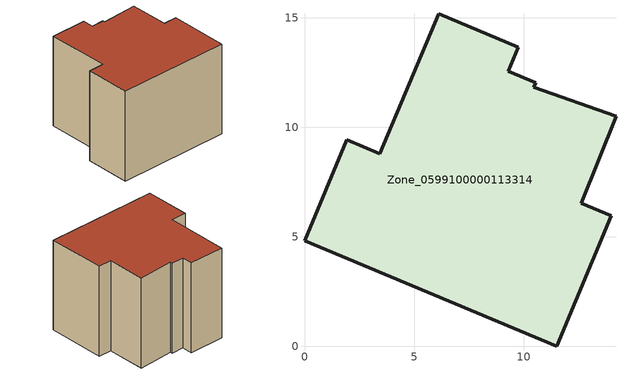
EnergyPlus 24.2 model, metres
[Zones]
Zone_0599100000113314
 floor ground (C_G): 11.51,0 0,4.82 1.92,9.42 3.44,8.78 6.12,15.18 9.76,13.65 9.3,12.54 10.55,12.02 10.47,11.81 14.21,10.49 12.62,6.53 14,5.95 z0
 wall outside (C_F): 0,4.82 11.51,0 14,5.95 12.62,6.53 14.21,10.49 10.47,11.81 10.55,12.02 9.3,12.54 9.76,13.65 6.12,15.18 3.44,8.78 1.92,9.42 0,4.82 z0:10.13
 roof outside (C_R): 10.55,12.02 9.3,12.54 9.76,13.65 6.12,15.18 3.44,8.78 1.92,9.42 0,4.82 11.51,0 14,5.95 12.62,6.53 14.21,10.49 10.47,11.81 z10.13
[BUILDING]
Pand.0599100000113314: North Axis=0; Terrain=City; Loads Convergence Tolerance Value=0.04; Temperature Convergence Tolerance Value=0.4; Solar Distribution=FullExterior; Maximum Number of Warmup Days=25; Minimum Number of Warmup Days=1
[Site:Location]
Rotterdam.The.Hague.AP_ZH_NLD Design_Conditions: Latitude=51.96; Longitude=4.45; Time Zone=1; Elevation=-4.5
[SITE:GROUNDTEMPERATURE:BUILDINGSURFACE]
18, 18, 18, 18, 18, 18, 18, 18, 18, 18, 18, 18
[MATERIAL] Thermal Absorptance=0.9; Solar Absorptance=0.7; Visible Absorptance=0.7
Name | Roughness | Thickness | Conductivity | Density | Specific Heat
G.TC.1946 | MediumSmooth | 0.15 | 1 | 540 | 1210
F.TC.1946 | Rough | 0.3 | 0.857143 | 1920 | 840
R.TC.1946 | MediumRough | 0.2 | 0.909091 | 1500 | 1000
[CONSTRUCTION]
C_G: G.TC.1946
C_F: F.TC.1946
C_R: R.TC.1946
[ZONE]
Zone_0599100000113314: Type=1; Multiplier=1; Ceiling Height=Autocalculate; Volume=Autocalculate; Floor Area=autocalculate; Part of Total Floor Area=Yes
[ZONEINFILTRATION:DESIGNFLOWRATE]
Infil_Zone_0599100000113314: Zone or ZoneList or Space or SpaceList=Zone_0599100000113314; Schedule=AlwaysOn; Design Flow Rate Calculation Method=Flow/Area; Flow Rate per Floor Area=0.003; Constant Term Coefficient=1; Temperature Term Coefficient=0; Velocity Term Coefficient=0; Velocity Squared Term Coefficient=0
[HVACTEMPLATE:ZONE:IDEALLOADSAIRSYSTEM]
Zone_0599100000113314: Maximum Heating Supply Air Temperature=50; Minimum Cooling Supply Air Temperature=13; Maximum Heating Supply Air Humidity Ratio=0.0156; Minimum Cooling Supply Air Humidity Ratio=0.0077; Heating Limit=NoLimit; Cooling Limit=NoLimit; Dehumidification Control Type=ConstantSensibleHeatRatio; Cooling Sensible Heat Ratio=0.7; Dehumidification Setpoint=60; Humidification Control Type=None; Humidification Setpoint=30; Outdoor Air Method=None; Outdoor Air Flow Rate per Person=0.00944; Outdoor Air Flow Rate per Zone Floor Area=0; Outdoor Air Flow Rate per Zone=0; Demand Controlled Ventilation Type=None; Outdoor Air Economizer Type=NoEconomizer; Heat Recovery Type=None; Sensible Heat Recovery Effectiveness=0.7; Latent Heat Recovery Effectiveness=0.65
[ZONECONTROL:THERMOSTAT]
ThermostatControl_Zone_0599100000113314: Zone or ZoneList=Zone_0599100000113314; Control Type Schedule=DualSetpointControlType; Control 1=Thermostat_Zone_0599100000113314; Temperature Difference Between Cutout And Setpoint=0
[THERMOSTATSETPOINT:DUALSETPOINT]
Thermostat_Zone_0599100000113314: Heating Setpoint Temperature Schedule=HeatingSetpoint_Zone_0599100000113314; Cooling Setpoint Temperature Schedule=CoolingSetpoint_Zone_0599100000113314
[SCHEDULE:COMPACT]
HeatingSetpoint_Zone_0599100000113314: Through: 12/31, For: AllDays, Until: 24:00, 21
CoolingSetpoint_Zone_0599100000113314: Through: 12/31, For: AllDays, Until: 24:00, 24
DualSetpointControlType: Through: 12/31, For: AllDays, Until: 24:00, 4
AlwaysOn: Through: 12/31, For: AllDays, Until: 24:00, 1
